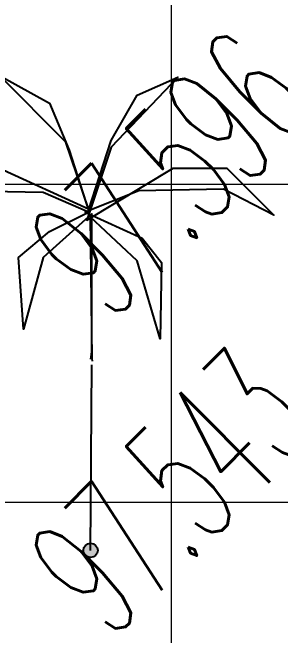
# Model space of a CAD drawing. Header units: millimetres. Extents: x 684983 to 685377, y 990360 to 990509.
# Drawn here: x 685051.014 to 685052.703, y 990413.2 to 990417.12 of the extents above; entities that cross this region are included whole.
import ezdxf

# ---------------------------------------------------------------- set-up
doc = ezdxf.new("R2010")
doc.units = ezdxf.units.MM
doc.header["$PDMODE"] = 35
doc.header["$PDSIZE"] = 0.2
doc.layers.add('dim', color=7, linetype='Continuous')
doc.layers.add('SYMBOLS', color=7, linetype='Continuous')
doc.layers.add('grid', color=8, linetype='Continuous', lineweight=9)
doc.layers.add('GRID LEVELS', color=7, linetype='Continuous', lineweight=13)
doc.styles.add('DIM', font='ARIALN.TTF', dxfattribs={"width": 0.8, "height": 1})
doc.styles.get("Standard").update_dxf_attribs({"font": 'RomanS'})
doc.dimstyles.get("Standard").update_dxf_attribs({"dimtxt": 1, "dimasz": 0.18, "dimexe": 0.18, "dimexo": 0.0625, "dimgap": 0.09, "dimtad": 0, "dimrnd": 0.05, "dimzin": 0, "dimdsep": 46, "dimtxsty": 'DIM', "dimcen": 0.09, "dimse1": 1, "dimse2": 1, "dimsd1": 1, "dimsd2": 1, "dimadec": 0, "dimazin": 0, "dimtfac": 1, "dimtix": 1, "dimtofl": 0, "dimtmove": 2, "dimatfit": 3, "dimfxl": 0, "dimtolj": 1, "dimtzin": 0, "dimarcsym": 0})

# ---------------------------------------------------------------- blocks, each defined once
blk = doc.blocks.new('*D22')
at = {"layer": 'Defpoints', "color": 0, "transparency": 16777216}
for p in [(685042.0688, 990413.8862), (685065.652, 990407.182), (685065.4309, 990406.4041)]:
    blk.add_point(p, dxfattribs=at)
at = {"layer": 'dim', "color": 0, "transparency": 16777216, "insert": (685053.6393, 990409.7562), "char_height": 1, "attachment_point": 5, "rotation": 344.1306, "style": 'DIM'}
blk.add_mtext('\\A1;24.50', dxfattribs=at)
blk = doc.blocks.new('A$C11072AF8')
blk.add_hatch(color=3).paths.add_polyline_path([(0.7827, 0.03, 1), (0.7227, 0.03, 1)])
at = {"color": 3}
blk.add_line((0.7527, 0.03), (0.7578, 0.8082), dxfattribs=at)
blk.add_lwpolyline([(0.7538, 0.8315), (0.7578, 0.8627), (0.7578, 1.4423), (0.553, 1.2582), (0.4711, 0.9582), (0.4506, 1.2582), (0.5803, 1.3673), (0.7441, 1.4491), (0.553, 1.5309), (0.1775, 1.5377), (0, 1.4491), (0.1707, 1.64), (0.3687, 1.6332), (0.7441, 1.4627), (0.6486, 1.7423), (0.3687, 2.0219), (0.5803, 1.9059), (0.6622, 1.7082), (0.7441, 1.4559), (0.8397, 1.7491), (0.9489, 1.94), (1.1196, 2.015), (0.8397, 1.7218), (0.7373, 1.415), (1.0991, 1.6332), (1.3244, 1.6332), (1.5224, 1.4355), (1.3108, 1.5446), (0.9558, 1.5377), (0.7305, 1.4491), (0.9694, 1.34), (1.0513, 1.2377), (1.0445, 0.9173), (0.9489, 1.2446), (0.751, 1.4287), (0.7578, 0.8354), (0.7591, 0.8234)], dxfattribs=at)
blk.add_circle((0.7527, 0.03), 0.03, dxfattribs=at)
blk = doc.blocks.new('A$C0CA14312')
blk.add_blockref('A$C11072AF8', (0, 0))
blk = doc.blocks.new('CCONUT')
at = {"xscale": 0.6000000000000001, "yscale": 0.6000000000000001, "zscale": 0.6000000000000001}
blk.add_blockref('A$C0CA14312', (-0.4516, -0.018), dxfattribs=at)

msp = doc.modelspace()

# ---------------------------------------------------------------- linework, layer by layer
at = {"layer": 'grid'}
for p, q in [((685052.0136, 990509.1548), (685052.0136, 990370.8996)), ((685085.1957, 990416.0381), (684982.7636, 990416.0381)), ((685085.1957, 990414.0381), (684982.7636, 990414.0381))]:
    msp.add_line(p, q, dxfattribs=at)

# ---------------------------------------------------------------- block references
at = {"layer": 'SYMBOLS', "ltscale": 10, "xscale": 2.5, "yscale": 2.5, "zscale": 2.5}
msp.add_blockref('CCONUT', (685051.506, 990413.736, 97.535), dxfattribs=at)

# ---------------------------------------------------------------- texts
at = {"layer": 'GRID LEVELS', "width": 0.5}
for s, p in [('97.596', (685051.63, 990415.1578, 97.5962)), ('97.543', (685051.63, 990413.1578, 97.5431))]:
    msp.add_text(s, height=0.8, rotation=45, dxfattribs=at).set_placement(p)

# ---------------------------------------------------------------- dimensions: what is measured, and where the dimension line sits
at = {"layer": 'dim'}
dim = msp.add_aligned_dim(p1=(685042.0688, 990413.8862), p2=(685065.652, 990407.182), distance=-0.8087, dimstyle='Standard', dxfattribs=at)
dim.commit()
dim.dimension.update_dxf_attribs({"geometry": '*D22', "text_midpoint": (685053.6393, 990409.7562)})

doc.saveas('drawing.dxf')
